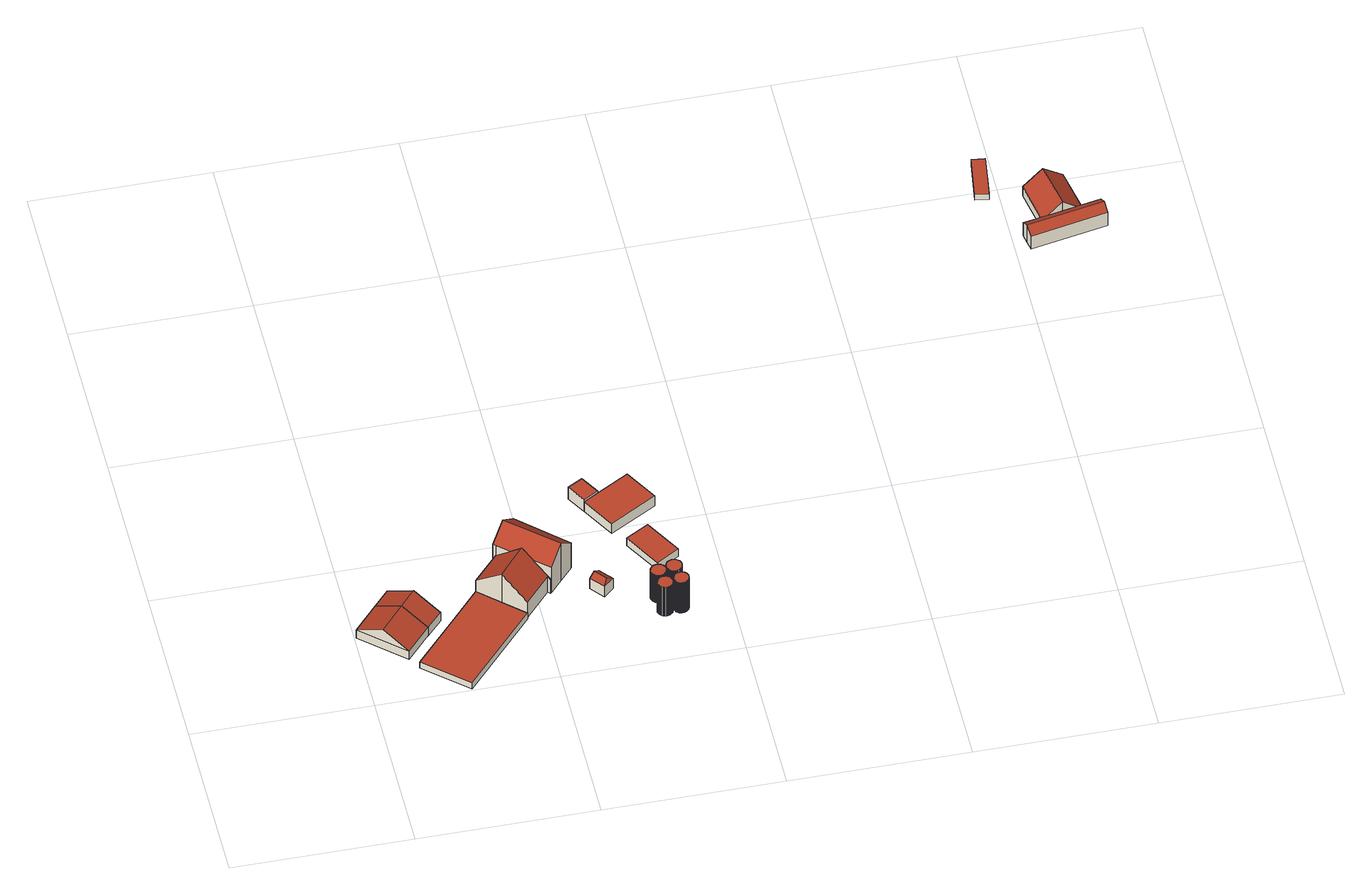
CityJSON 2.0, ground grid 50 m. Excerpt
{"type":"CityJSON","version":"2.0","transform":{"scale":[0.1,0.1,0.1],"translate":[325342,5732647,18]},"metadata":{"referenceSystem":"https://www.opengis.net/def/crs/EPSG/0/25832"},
"CityObjects":{
"building1":{"type":"Building","attributes":{"Geometrietyp2DReferenz":"3000","Gemeindeschluessel":"05154044","function":"31001_2720","roofType":"3100","measuredHeight":7.1,"storeysAboveGround":1},"address":[{"country":"Germany","locality":"Rees","thoroughfareNumber":"4","thoroughfareName":"Overkampstraße"}],"geometry":[{"type":"Solid","lod":"2","boundaries":[[[[0,1,2,3]],[[4,5,1,0]],[[6,7,5,4]],[[3,2,7,6]],[[0,8,4]],[[6,9,3]],[[3,9,8,0]],[[4,8,9,6]],[[1,5,7,2]]]],"semantics":{"surfaces":[{"type":"WallSurface"},{"type":"RoofSurface"},{"type":"GroundSurface"}],"values":[[0,0,0,0,0,0,1,1,2]]}}]},
"building2":{"type":"Building","attributes":{"Geometrietyp2DReferenz":"3000","Gemeindeschluessel":"05154044","function":"31001_2720","roofType":"3100","measuredHeight":7.32,"storeysAboveGround":1},"address":[{"country":"Germany","locality":"Rees","thoroughfareNumber":"4","thoroughfareName":"Overkampstraße"}],"geometry":[{"type":"Solid","lod":"2","boundaries":[[[[3,10,11,12]],[[6,13,10,3]],[[14,15,13,6]],[[12,11,15,14]],[[3,9,6]],[[14,16,12]],[[12,16,9,3]],[[6,9,16,14]],[[10,13,15,11]]]],"semantics":{"surfaces":[{"type":"WallSurface"},{"type":"RoofSurface"},{"type":"GroundSurface"}],"values":[[0,0,0,0,0,0,1,1,2]]}}]},
"building3":{"type":"Building","attributes":{"Geometrietyp2DReferenz":"3000","Gemeindeschluessel":"05154044","function":"31001_2720","roofType":"1000","measuredHeight":2.13,"storeysAboveGround":1},"address":[{"country":"Germany","locality":"Rees","thoroughfareNumber":"4","thoroughfareName":"Overkampstraße"}],"geometry":[{"type":"Solid","lod":"2","boundaries":[[[[17,18,19,20]],[[21,22,18,17]],[[23,24,22,21]],[[25,26,24,23]],[[20,19,26,25]],[[23,21,17,20,25]],[[18,22,24,26,19]]]],"semantics":{"surfaces":[{"type":"WallSurface"},{"type":"RoofSurface"},{"type":"GroundSurface"}],"values":[[0,0,0,0,0,1,2]]}}]},
"building4":{"type":"Building","attributes":{"name":"Kleiner Grindhof","Gemeindeschluessel":"05154044","Geometrietyp2DReferenz":"3000","function":"31001_1010"},"address":[{"country":"Germany","locality":"Rees","thoroughfareNumber":"4","thoroughfareName":"Overkampstraße"}],"children":["building4-1","building4-2"]},
"building4-1":{"type":"BuildingPart","attributes":{"roofType":"3100","measuredHeight":13.81,"storeysAboveGround":2},"parents":["building4"],"geometry":[{"type":"MultiSurface","lod":"2","boundaries":[[[27,28,29]],[[30,31,28,27]],[[32,33,31,30]],[[34,35,33,32]],[[36,37,35,34]],[[38,39,37,36]],[[40,41,39,38]],[[30,27,29,40,38,32]],[[36,34,32,38]],[[31,33,35,37,39,41,28]],[[40,42,43]],[[44,29,45]],[[46,44,45,28,47]],[[43,42,46,47,41]]],"semantics":{"surfaces":[{"type":"WallSurface"},{"type":"RoofSurface"},{"type":"GroundSurface"},{"type":"ClosureSurface"}],"values":[0,0,0,0,0,0,0,1,1,2,0,0,3,3]}}]},
"building4-2":{"type":"BuildingPart","attributes":{"roofType":"3100","measuredHeight":12.38,"storeysAboveGround":2},"parents":["building4"],"geometry":[{"type":"MultiSurface","lod":"2","boundaries":[[[48,49,50,51]],[[45,28,49,48]],[[52,53,41,43]],[[54,55,53,52]],[[56,57,55,54]],[[51,50,57,56]],[[45,48,51,58]],[[56,54,52,43,58,51]],[[49,28,47,41,53,55,57,50]],[[58,46,44]],[[44,46,47,28,45]],[[58,42,46]],[[46,42,43,41,47]]],"semantics":{"surfaces":[{"type":"WallSurface"},{"type":"RoofSurface"},{"type":"GroundSurface"},{"type":"ClosureSurface"}],"values":[0,0,0,0,0,0,1,1,2,0,3,0,3]}}]},
"building5":{"type":"Building","attributes":{"Geometrietyp2DReferenz":"3000","Gemeindeschluessel":"05154044","function":"31001_2720","roofType":"5000","measuredHeight":5.11,"storeysAboveGround":1},"address":[{"country":"Germany","locality":"Rees","thoroughfareNumber":"4","thoroughfareName":"Overkampstraße"}],"geometry":[{"type":"Solid","lod":"2","boundaries":[[[[59,60,61,62]],[[63,64,60,59]],[[65,66,64,63]],[[62,61,66,65]],[[59,67,63]],[[65,68,62]],[[62,68,67,59]],[[63,67,68,65]],[[60,64,66,61]]]],"semantics":{"surfaces":[{"type":"WallSurface"},{"type":"RoofSurface"},{"type":"GroundSurface"}],"values":[[0,0,0,0,1,0,1,1,2]]}}]},
"building6":{"type":"Building","attributes":{"Geometrietyp2DReferenz":"3000","Gemeindeschluessel":"05154044","function":"51003_1201","roofType":"1000","measuredHeight":10.81},"geometry":[{"type":"Solid","lod":"2","boundaries":[[[[69,70,71,72]],[[73,74,70,69]],[[75,76,74,73]],[[77,78,76,75]],[[79,80,78,77]],[[81,82,80,79]],[[83,84,82,81]],[[85,86,84,83]],[[87,88,86,85]],[[89,90,88,87]],[[91,92,90,89]],[[93,94,92,91]],[[95,96,94,93]],[[97,98,96,95]],[[99,100,98,97]],[[101,102,100,99]],[[103,104,102,101]],[[105,106,104,103]],[[107,108,106,105]],[[109,110,108,107]],[[111,112,110,109]],[[113,114,112,111]],[[115,116,114,113]],[[117,118,116,115]],[[119,120,118,117]],[[121,122,120,119]],[[123,124,122,121]],[[125,126,124,123]],[[127,128,126,125]],[[129,130,128,127]],[[131,132,130,129]],[[133,134,132,131]],[[135,136,134,133]],[[137,138,136,135]],[[139,140,138,137]],[[141,142,140,139]],[[143,144,142,141]],[[145,146,144,143]],[[147,148,146,145]],[[149,150,148,147]],[[151,152,150,149]],[[153,154,152,151]],[[155,156,154,153]],[[157,158,156,155]],[[159,160,158,157]],[[161,162,160,159]],[[163,164,162,161]],[[165,166,164,163]],[[167,168,166,165]],[[169,170,168,167]],[[171,172,170,169]],[[173,174,172,171]],[[72,71,174,173]],[[171,169,167,165,163,161,159,157,155,153,151,149,147,145,143,141,139,137,135,133,131,129,127,125,123,121,119,117,115,113,111,109,107,105,103,101,99,97,95,93,91,89,87,85,83,81,79,77,75,73,69,72,173]],[[70,74,76,78,80,82,84,86,88,90,92,94,96,98,100,102,104,106,108,110,112,114,116,118,120,122,124,126,128,130,132,134,136,138,140,142,144,146,148,150,152,154,156,158,160,162,164,166,168,170,172,174,71]]]],"semantics":{"surfaces":[{"type":"WallSurface"},{"type":"RoofSurface"},{"type":"GroundSurface"}],"values":[[0,0,0,0,0,0,0,0,0,0,0,0,0,0,0,0,0,0,0,0,0,0,0,0,0,0,0,0,0,0,0,0,0,0,0,0,0,0,0,0,0,0,0,0,0,0,0,0,0,0,0,0,0,1,2]]}}]},
"building7":{"type":"Building","attributes":{"Geometrietyp2DReferenz":"3000","Gemeindeschluessel":"05154044","function":"51003_1201","roofType":"1000","measuredHeight":10.21},"geometry":[{"type":"Solid","lod":"2","boundaries":[[[[175,176,177,178]],[[179,180,176,175]],[[181,182,180,179]],[[183,184,182,181]],[[185,186,184,183]],[[187,188,186,185]],[[189,190,188,187]],[[191,192,190,189]],[[193,194,192,191]],[[195,196,194,193]],[[197,198,196,195]],[[199,200,198,197]],[[201,202,200,199]],[[203,204,202,201]],[[205,206,204,203]],[[207,208,206,205]],[[209,210,208,207]],[[211,212,210,209]],[[213,214,212,211]],[[215,216,214,213]],[[217,218,216,215]],[[219,220,218,217]],[[221,222,220,219]],[[223,224,222,221]],[[225,226,224,223]],[[227,228,226,225]],[[229,230,228,227]],[[231,232,230,229]],[[233,234,232,231]],[[235,236,234,233]],[[237,238,236,235]],[[239,240,238,237]],[[241,242,240,239]],[[243,244,242,241]],[[245,246,244,243]],[[247,248,246,245]],[[249,250,248,247]],[[251,252,250,249]],[[253,254,252,251]],[[255,256,254,253]],[[257,258,256,255]],[[259,260,258,257]],[[261,262,260,259]],[[263,264,262,261]],[[265,266,264,263]],[[267,268,266,265]],[[269,270,268,267]],[[271,272,270,269]],[[273,274,272,271]],[[275,276,274,273]],[[277,278,276,275]],[[279,280,278,277]],[[281,282,280,279]],[[283,284,282,281]],[[178,177,284,283]],[[281,279,277,275,273,271,269,267,265,263,261,259,257,255,253,251,249,247,245,243,241,239,237,235,233,231,229,227,225,223,221,219,217,215,213,211,209,207,205,203,201,199,197,195,193,191,189,187,185,183,181,179,175,178,283]],[[176,180,182,184,186,188,190,192,194,196,198,200,202,204,206,208,210,212,214,216,218,220,222,224,226,228,230,232,234,236,238,240,242,244,246,248,250,252,254,256,258,260,262,264,266,268,270,272,274,276,278,280,282,284,177]]]],"semantics":{"surfaces":[{"type":"WallSurface"},{"type":"RoofSurface"},{"type":"GroundSurface"}],"values":[[0,0,0,0,0,0,0,0,0,0,0,0,0,0,0,0,0,0,0,0,0,0,0,0,0,0,0,0,0,0,0,0,0,0,0,0,0,0,0,0,0,0,0,0,0,0,0,0,0,0,0,0,0,0,0,1,2]]}}]},
"building8":{"type":"Building","attributes":{"Geometrietyp2DReferenz":"3000","Gemeindeschluessel":"05154044","function":"51003_1201","roofType":"1000","measuredHeight":11.3},"geometry":[{"type":"Solid","lod":"2","boundaries":[[[[285,286,287,288]],[[289,290,286,285]],[[291,292,290,289]],[[293,294,292,291]],[[295,296,294,293]],[[297,298,296,295]],[[299,300,298,297]],[[301,302,300,299]],[[303,304,302,301]],[[305,306,304,303]],[[307,308,306,305]],[[309,310,308,307]],[[311,312,310,309]],[[313,314,312,311]],[[315,316,314,313]],[[317,318,316,315]],[[319,320,318,317]],[[321,322,320,319]],[[323,324,322,321]],[[325,326,324,323]],[[327,328,326,325]],[[329,330,328,327]],[[331,332,330,329]],[[333,334,332,331]],[[335,336,334,333]],[[337,338,336,335]],[[339,340,338,337]],[[341,342,340,339]],[[343,344,342,341]],[[345,346,344,343]],[[347,348,346,345]],[[349,350,348,347]],[[351,352,350,349]],[[353,354,352,351]],[[355,356,354,353]],[[357,358,356,355]],[[359,360,358,357]],[[361,362,360,359]],[[363,364,362,361]],[[365,366,364,363]],[[367,368,366,365]],[[369,370,368,367]],[[371,372,370,369]],[[373,374,372,371]],[[375,376,374,373]],[[377,378,376,375]],[[379,380,378,377]],[[381,382,380,379]],[[383,384,382,381]],[[288,287,384,383]],[[383,381,379,377,375,373,371,369,367,365,363,361,359,357,355,353,351,349,347,345,343,341,339,337,335,333,331,329,327,325,323,321,319,317,315,313,311,309,307,305,303,301,299,297,295,293,291,289,285,288]],[[286,290,292,294,296,298,300,302,304,306,308,310,312,314,316,318,320,322,324,326,328,330,332,334,336,338,340,342,344,346,348,350,352,354,356,358,360,362,364,366,368,370,372,374,376,378,380,382,384,287]]]],"semantics":{"surfaces":[{"type":"WallSurface"},{"type":"RoofSurface"},{"type":"GroundSurface"}],"values":[[0,0,0,0,0,0,0,0,0,0,0,0,0,0,0,0,0,0,0,0,0,0,0,0,0,0,0,0,0,0,0,0,0,0,0,0,0,0,0,0,0,0,0,0,0,0,0,0,0,0,1,2]]}}]},
"building9":{"type":"Building","attributes":{"Geometrietyp2DReferenz":"3000","Gemeindeschluessel":"05154044","function":"51003_1201","roofType":"1000","measuredHeight":10.49},"geometry":[{"type":"Solid","lod":"2","boundaries":[[[[385,386,387,388]],[[389,390,386,385]],[[391,392,390,389]],[[393,394,392,391]],[[395,396,394,393]],[[397,398,396,395]],[[399,400,398,397]],[[401,402,400,399]],[[403,404,402,401]],[[405,406,404,403]],[[407,408,406,405]],[[409,410,408,407]],[[411,412,410,409]],[[413,414,412,411]],[[415,416,414,413]],[[417,418,416,415]],[[419,420,418,417]],[[421,422,420,419]],[[423,424,422,421]],[[425,426,424,423]],[[427,428,426,425]],[[429,430,428,427]],[[431,432,430,429]],[[433,434,432,431]],[[435,436,434,433]],[[437,438,436,435]],[[439,440,438,437]],[[441,442,440,439]],[[443,444,442,441]],[[445,446,444,443]],[[447,448,446,445]],[[449,450,448,447]],[[451,452,450,449]],[[453,454,452,451]],[[455,456,454,453]],[[457,458,456,455]],[[459,460,458,457]],[[461,462,460,459]],[[463,464,462,461]],[[465,466,464,463]],[[467,468,466,465]],[[469,470,468,467]],[[471,472,470,469]],[[473,474,472,471]],[[475,476,474,473]],[[477,478,476,475]],[[479,480,478,477]],[[481,482,480,479]],[[483,484,482,481]],[[485,486,484,483]],[[487,488,486,485]],[[489,490,488,487]],[[491,492,490,489]],[[388,387,492,491]],[[489,487,485,483,481,479,477,475,473,471,469,467,465,463,461,459,457,455,453,451,449,447,445,443,441,439,437,435,433,431,429,427,425,423,421,419,417,415,413,411,409,407,405,403,401,399,397,395,393,391,389,385,388,491]],[[386,390,392,394,396,398,400,402,404,406,408,410,412,414,416,418,420,422,424,426,428,430,432,434,436,438,440,442,444,446,448,450,452,454,456,458,460,462,464,466,468,470,472,474,476,478,480,482,484,486,488,490,492,387]]]],"semantics":{"surfaces":[{"type":"WallSurface"},{"type":"RoofSurface"},{"type":"GroundSurface"}],"values":[[0,0,0,0,0,0,0,0,0,0,0,0,0,0,0,0,0,0,0,0,0,0,0,0,0,0,0,0,0,0,0,0,0,0,0,0,0,0,0,0,0,0,0,0,0,0,0,0,0,0,0,0,0,0,1,2]]}}]},
"building10":{"type":"Building","attributes":{"Gemeindeschluessel":"05154044","Geometrietyp2DReferenz":"3000","function":"31001_2720"},"address":[{"country":"Germany","locality":"Rees","thoroughfareNumber":"4","thoroughfareName":"Overkampstraße"}],"children":["building10-1","building10-2"]},
"building10-1":{"type":"BuildingPart","attributes":{"roofType":"1000","measuredHeight":3.7,"storeysAboveGround":1},"parents":["building10"],"geometry":[{"type":"MultiSurface","lod":"2","boundaries":[[[493,494,495,496]],[[497,498,494,493]],[[499,500,498,497]],[[497,493,496,499]],[[494,498,500,495]],[[501,496,495,502]],[[499,501,502,500]]],"semantics":{"surfaces":[{"type":"WallSurface"},{"type":"RoofSurface"},{"type":"GroundSurface"},{"type":"ClosureSurface"}],"values":[0,0,0,1,2,0,3]}}]},
"building10-2":{"type":"BuildingPart","attributes":{"roofType":"1000","measuredHeight":4.47,"storeysAboveGround":1},"parents":["building10"],"geometry":[{"type":"MultiSurface","lod":"2","boundaries":[[[503,502,504,505]],[[506,507,500,508]],[[505,504,507,506]],[[508,503,505,506]],[[502,500,507,504]],[[503,508,499,501]],[[501,499,500,502]]],"semantics":{"surfaces":[{"type":"WallSurface"},{"type":"RoofSurface"},{"type":"GroundSurface"},{"type":"ClosureSurface"}],"values":[0,0,0,1,2,0,3]}}]},
"building11":{"type":"Building","attributes":{"Geometrietyp2DReferenz":"3000","Gemeindeschluessel":"05154044","function":"31001_2720","roofType":"9999","measuredHeight":2.72,"storeysAboveGround":1},"address":[{"country":"Germany","locality":"Rees","thoroughfareNumber":"4","thoroughfareName":"Overkampstraße"}],"geometry":[{"type":"Solid","lod":"2","boundaries":[[[[509,510,511,512]],[[510,513,514,511]],[[509,515,513,510]],[[512,516,515,509]],[[511,514,516,512]],[[513,515,516,514]]]],"semantics":{"surfaces":[{"type":"RoofSurface"},{"type":"WallSurface"},{"type":"GroundSurface"}],"values":[[0,1,1,1,1,2]]}}]},
"building12":{"type":"Building","attributes":{"Geometrietyp2DReferenz":"3000","Gemeindeschluessel":"05154044","function":"31001_2723","roofType":"1000","measuredHeight":2.15,"storeysAboveGround":1},"address":[{"country":"Germany","locality":"Rees","thoroughfareNumber":"4a","thoroughfareName":"Overkampstraße"}],"geometry":[{"type":"Solid","lod":"2","boundaries":[[[[517,518,519,520]],[[521,522,518,517]],[[523,524,522,521]],[[520,519,524,523]],[[521,517,520,523]],[[518,522,524,519]]]],"semantics":{"surfaces":[{"type":"WallSurface"},{"type":"RoofSurface"},{"type":"GroundSurface"}],"values":[[0,0,0,0,1,2]]}}]},
"building13":{"type":"Building","attributes":{"name":"Hoppmannshof","Gemeindeschluessel":"05154044","Geometrietyp2DReferenz":"3000","function":"31001_1010"},"address":[{"country":"Germany","locality":"Rees","thoroughfareNumber":"4a","thoroughfareName":"Overkampstraße"}],"children":["building13-1","building13-2"]},
"building13-1":{"type":"BuildingPart","attributes":{"roofType":"3100","measuredHeight":8,"storeysAboveGround":1},"parents":["building13"],"geometry":[{"type":"MultiSurface","lod":"2","boundaries":[[[525,526,527,528]],[[529,530,526,525]],[[531,532,530,529]],[[533,534,535,536]],[[537,538,534,533]],[[528,527,538,537]],[[528,537,533,536,539,525]],[[531,529,525,539]],[[526,530,532,540,535,534,538,527]],[[539,541,542]],[[542,541,540,532,531]],[[539,543,541]],[[541,543,536,535,540]]],"semantics":{"surfaces":[{"type":"WallSurface"},{"type":"RoofSurface"},{"type":"GroundSurface"},{"type":"ClosureSurface"}],"values":[0,0,0,0,0,0,1,1,2,0,3,0,3]}}]},
"building13-2":{"type":"BuildingPart","attributes":{"roofType":"3100","measuredHeight":6.44,"storeysAboveGround":1},"parents":["building13"],"geometry":[{"type":"MultiSurface","lod":"2","boundaries":[[[544,532,545]],[[546,547,532,544]],[[548,549,547,546]],[[550,551,549,548]],[[552,553,551,550]],[[554,555,553,552]],[[556,557,555,554]],[[558,559,557,556]],[[560,535,559,558]],[[552,550,548,554]],[[546,544,545,560,558,556,554,548]],[[532,547,549,551,553,555,557,559,535]],[[560,543,536]],[[542,545,531]],[[541,542,531,532,540]],[[536,543,541,540,535]]],"semantics":{"surfaces":[{"type":"WallSurface"},{"type":"RoofSurface"},{"type":"GroundSurface"},{"type":"ClosureSurface"}],"values":[0,0,0,0,0,0,0,0,0,1,1,2,0,0,3,3]}}]}
},
"vertices":[
[122,135,48],[122,135,18],[190,211,18],[190,211,48],[3,242,48],[3,242,18],[70,318,48],[70,318,18],[63,188,89],[130,264,89],
[190,211,16],[233,258,16],[233,258,48],[70,318,16],[113,365,48],[113,365,16],[173,312,89],
[263,5,29],[263,5,7],[460,225,7],[460,225,29],[145,110,29],[145,110,7],[258,236,29],[258,236,7],[344,332,29],[344,332,7],
[415,411,106],[415,411,12],[415,411,107],[408,417,107],[408,417,12],[444,458,150],[444,458,12],[481,498,107],[481,498,12],[610,378,107],[610,378,12],[575,340,150],[575,340,12],[541,301,107],[541,301,12],[500,337,107],[541,301,61],[448,382,107],[415,411,70],[474,360,107],[474,360,12],
[344,332,70],[344,332,12],[402,278,12],[402,278,135],[538,298,61],[538,298,12],[531,305,70],[531,305,12],[460,225,70],[460,225,12],[474,360,135],
[702,277,55],[702,277,17],[671,314,17],[671,314,55],[673,252,55],[673,252,17],[641,290,55],[641,290,17],[683,270,68],[656,302,68],
[799,163,124],[799,163,16],[800,160,16],[800,160,124],[798,165,124],[798,165,16],[798,167,124],[798,167,16],[797,169,124],[797,169,16],[797,171,124],[797,171,16],[798,173,124],[798,173,16],[798,175,124],[798,175,16],[799,177,124],[799,177,16],[800,180,124],[800,180,16],[801,182,124],[801,182,16],[802,183,124],[802,183,16],[802,184,124],[802,184,16],[805,186,124],[805,186,16],[807,188,124],[807,188,16],[810,190,124],[810,190,16],[813,191,124],[813,191,16],[815,191,124],[815,191,16],[818,191,124],[818,191,16],[820,191,124],[820,191,16],[822,191,124],[822,191,16],[824,191,124],[824,191,16],[826,190,124],[826,190,16],[828,189,124],[828,189,16],[830,188,124],[830,188,16],[832,187,124],[832,187,16],[834,185,124],[834,185,16],[836,183,124],[836,183,16],[837,180,124],[837,180,16],[838,177,124],[838,177,16],[839,174,124],[839,174,16],[839,173,124],[839,173,16],[839,172,124],[839,172,16],[839,169,124],[839,169,16],[839,165,124],[839,165,16],[838,162,124],[838,162,16],[836,159,124],[836,159,16],[835,157,124],[835,157,16],[833,155,124],[833,155,16],[831,154,124],[831,154,16],[829,152,124],[829,152,16],[827,151,124],[827,151,16],[825,151,124],[825,151,16],[824,150,124],[824,150,16],[822,150,124],[822,150,16],[819,149,124],[819,149,16],[817,150,124],[817,150,16],[814,150,124],[814,150,16],[811,151,124],[811,151,16],[809,152,124],[809,152,16],[806,154,124],[806,154,16],[803,156,124],[803,156,16],[801,159,124],[801,159,16],
[792,228,124],[792,228,22],[791,226,22],[791,226,124],[794,230,124],[794,230,22],[795,231,124],[795,231,22],[796,232,124],[796,232,22],[798,234,124],[798,234,22],[800,235,124],[800,235,22],[802,236,124],[802,236,22],[806,237,124],[806,237,22],[809,238,124],[809,238,22],[812,238,124],[812,238,22],[815,237,124],[815,237,22],[817,236,124],[817,236,22],[820,236,124],[820,236,22],[822,234,124],[822,234,22],[823,233,124],[823,233,22],[825,232,124],[825,232,22],[826,231,124],[826,231,22],[827,229,124],[827,229,22],[829,227,124],[829,227,22],[830,225,124],[830,225,22],[831,222,124],[831,222,22],[831,219,124],[831,219,22],[831,216,124],[831,216,22],[831,213,124],[831,213,22],[830,210,124],[830,210,22],[830,209,124],[830,209,22],[830,208,124],[830,208,22],[828,205,124],[828,205,22],[826,203,124],[826,203,22],[824,200,124],[824,200,22],[822,199,124],[822,199,22],[820,197,124],[820,197,22],[817,196,124],[817,196,22],[815,196,124],[815,196,22],[813,195,124],[813,195,22],[811,195,124],[811,195,22],[809,195,124],[809,195,22],[807,196,124],[807,196,22],[805,196,124],[805,196,22],[802,197,124],[802,197,22],[800,198,124],[800,198,22],[798,199,124],[798,199,22],[795,202,124],[795,202,22],[793,204,124],[793,204,22],[791,207,124],[791,207,22],[791,208,124],[791,208,22],[790,210,124],[790,210,22],[790,212,124],[790,212,22],[789,214,124],[789,214,22],[789,216,124],[789,216,22],[789,218,124],[789,218,22],[789,220,124],[789,220,22],[790,222,124],[790,222,22],[790,224,124],[790,224,22],
[844,167,126],[844,167,13],[845,164,13],[845,164,126],[843,171,126],[843,171,13],[842,174,126],[842,174,13],[843,177,126],[843,177,13],[843,180,126],[843,180,13],[844,183,126],[844,183,13],[846,185,126],[846,185,13],[847,188,126],[847,188,13],[849,189,126],[849,189,13],[850,191,126],[850,191,13],[852,192,126],[852,192,13],[853,193,126],[853,193,13],[855,194,126],[855,194,13],[857,194,126],[857,194,13],[860,195,126],[860,195,13],[863,195,126],[863,195,13],[865,195,126],[865,195,13],[869,195,126],[869,195,13],[872,194,126],[872,194,13],[875,192,126],[875,192,13],[878,190,126],[878,190,13],[880,187,126],[880,187,13],[881,186,126],[881,186,13],[882,183,126],[882,183,13],[883,180,126],[883,180,13],[883,178,126],[883,178,13],[883,176,126],[883,176,13],[883,174,126],[883,174,13],[883,172,126],[883,172,13],[883,170,126],[883,170,13],[882,168,126],[882,168,13],[881,166,126],[881,166,13],[880,164,126],[880,164,13],[878,162,126],[878,162,13],[876,160,126],[876,160,13],[874,159,126],[874,159,13],[873,158,126],[873,158,13],[870,156,126],[870,156,13],[867,155,126],[867,155,13],[865,155,126],[865,155,13],[863,155,126],[863,155,13],[861,155,126],[861,155,13],[859,155,126],[859,155,13],[857,156,126],[857,156,13],[855,156,126],[855,156,13],[853,157,126],[853,157,13],[851,159,126],[851,159,13],[848,160,126],[848,160,13],[846,162,126],[846,162,13],
[832,223,126],[832,223,21],[832,220,21],[832,220,126],[832,226,126],[832,226,21],[833,229,126],[833,229,21],[834,231,126],[834,231,21],[835,234,126],[835,234,21],[836,235,126],[836,235,21],[837,237,126],[837,237,21],[839,239,126],[839,239,21],[840,240,126],[840,240,21],[842,241,126],[842,241,21],[844,242,126],[844,242,21],[846,243,126],[846,243,21],[849,244,126],[849,244,21],[851,244,126],[851,244,21],[855,244,126],[855,244,21],[858,244,126],[858,244,21],[859,244,126],[859,244,21],[861,243,126],[861,243,21],[864,242,126],[864,242,21],[867,240,126],[867,240,21],[869,238,126],[869,238,21],[871,236,126],[871,236,21],[872,234,126],[872,234,21],[873,232,126],[873,232,21],[874,230,126],[874,230,21],[875,228,126],[875,228,21],[875,226,126],[875,226,21],[875,224,126],[875,224,21],[875,222,126],[875,222,21],[875,219,126],[875,219,21],[874,217,126],[874,217,21],[873,214,126],[873,214,21],[872,211,126],[872,211,21],[870,209,126],[870,209,21],[868,207,126],[868,207,21],[866,206,126],[866,206,21],[864,204,126],[864,204,21],[861,203,126],[861,203,21],[858,202,126],[858,202,21],[856,201,126],[856,201,21],[853,201,126],[853,201,21],[851,201,126],[851,201,21],[849,202,126],[849,202,21],[847,202,126],[847,202,21],[845,203,126],[845,203,21],[843,204,126],[843,204,21],[841,205,126],[841,205,21],[839,207,126],[839,207,21],[837,209,126],[837,209,21],[836,211,126],[836,211,21],[834,214,126],[834,214,21],[833,217,126],[833,217,21],[833,218,126],[833,218,21],
[873,550,54],[873,550,17],[819,644,17],[819,644,54],[741,474,54],[741,474,17],[687,568,54],[687,568,17],[728,592,54],[728,592,17],
[728,592,62],[697,645,17],[697,645,62],[656,622,62],[656,622,17],[687,568,62],
[894,357,43],[834,462,43],[770,425,43],[831,319,43],[834,462,16],[770,425,16],[894,357,16],[831,319,16],
[1970,1462,36],[1970,1462,15],[1988,1591,15],[1988,1591,36],[1933,1468,36],[1933,1468,15],[1951,1596,36],[1951,1596,15],
[2115,1467,96],[2115,1467,16],[2059,1457,16],[2059,1457,50],[2172,1478,50],[2172,1478,16],[2196,1346,50],[2196,1346,16],[2067,1337,38],[2067,1337,16],[2069,1322,16],[2069,1322,38],[2081,1339,50],[2081,1339,16],[2140,1335,96],[2140,1335,16],[2140,1335,64],[2178,1343,64],[2101,1328,64],
[2196,1346,65],[2196,1346,64],[2247,1356,64],[2247,1356,16],[2251,1329,81],[2251,1329,16],[2255,1303,64],[2255,1303,16],[2040,1260,64],[2040,1260,16],[2035,1287,81],[2035,1287,16],[2030,1314,64],[2030,1314,16],[2069,1321,65],[2069,1321,16],[2069,1322,64]
]}
